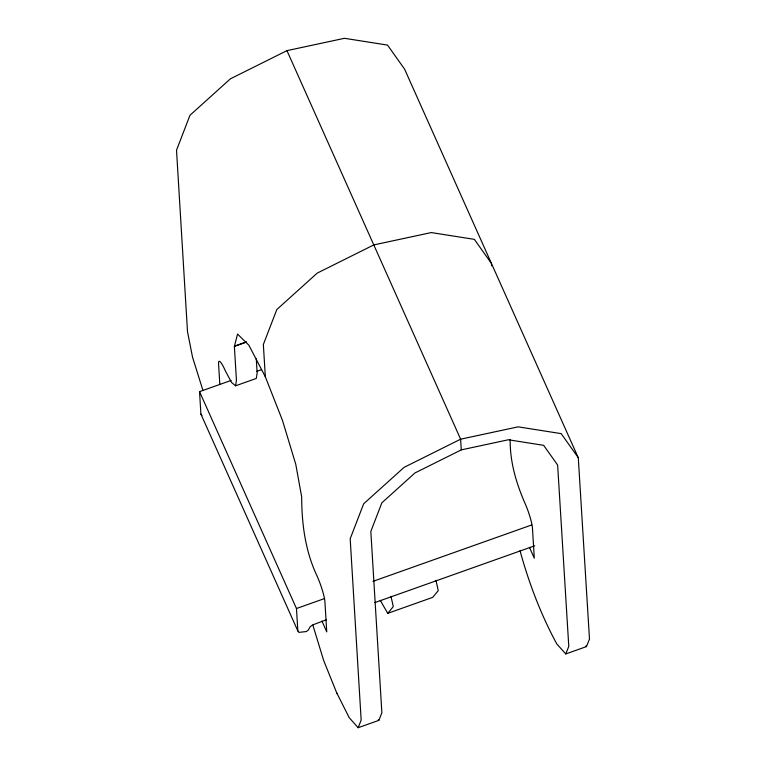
<?xml version="1.0" encoding="UTF-8"?>
<svg xmlns="http://www.w3.org/2000/svg" width="766" height="766" viewBox="0 0 766 766"><rect width="100%" height="100%" fill="white"/><g stroke="black" fill="none" stroke-linecap="round" stroke-linejoin="round"><path stroke-width="1.15" d="M256.284 358.842L257.146 372.937L256.304 378.442L235.612 385.805L236.445 380.3L234.367 346.242L246.346 341.981M246.384 342.076L234.406 346.337L237.546 334.053L248.864 345.198L265.333 376.795L282.472 420.39L295.762 464.292L301.67 496.837C301.747 523.81 305.241 550.84 316.818 575.467A19.849 2.987 70.5 0 1 324.899 601.425L326.756 631.883L321.931 621.054M312.863 625.113L323.654 660.455L336.638 692.675L349.181 717.637L358.153 727.7L361.169 720.164L350.186 538.766L363.659 503.808L404.084 467.356L460.625 439.186L518.122 426.844L561.191 433.633L578.282 457.733L589.485 639.055L586.469 646.59L565.768 653.953L556.767 643.9C541.217 615.27 529.574 584.707 520.756 553.387L520.162 550.419M358.153 727.7L378.854 720.356L381.87 712.82L370.83 531.432L381.861 502.802L414.971 472.948L461.276 449.881L508.375 439.77L543.64 445.324L557.638 465.067L568.784 646.418L565.768 653.953M380.252 600.305L387.73 613.336L393.274 606.615L391.014 596.36M578.282 457.733L404.611 69.189L387.519 45.089L344.451 38.3L286.953 50.642L230.413 78.812L189.987 115.264L176.515 150.222L187.498 331.621L192.534 357.167L202.961 390.516M326.345 619.809L312.557 624.96L310.259 626.665L308.305 630.025L306.362 631.548L298.884 632.381L297.85 630.973L200.912 414.109L199.543 391.656L231.035 380.463M256.916 371.271L261.417 369.672M297.85 630.973L296.471 608.52L324.602 598.533M372.975 581.346L531.604 524.997M374.775 602.612L534.716 545.794M387.73 613.336L432.694 597.365L438.238 590.634L435.988 580.379M235.612 385.805L231.61 382.493L225.53 371.232A19.849 2.997 70.4 0 0 218.54 363.486L219.832 384.57M585.894 645.949L586.469 646.59M378.289 719.714L378.854 720.356M200.912 414.109L201.946 415.507M529.45 547.336L534.295 558.165L532.427 527.707A19.849 2.997 70.4 0 0 524.327 501.749C515.872 482.063 509.907 461.161 510.166 439.569M286.953 50.642L460.625 439.186L461.276 449.881M199.543 391.656L296.471 608.52M336.638 692.675L336.858 693.259M491.59 265.773L491.437 263.456L474.355 239.356L431.287 232.567L373.789 244.919L317.248 273.089L276.823 309.531L263.351 344.499L265.333 376.795"/></g></svg>
